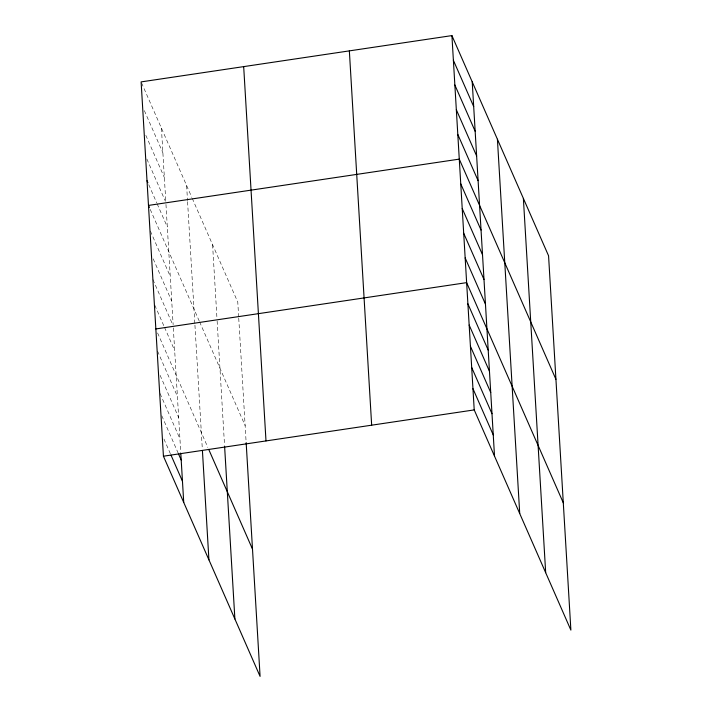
<?xml version="1.0" encoding="UTF-8"?>
<svg xmlns="http://www.w3.org/2000/svg" width="712" height="712" viewBox="0 0 712 712"><rect width="100%" height="100%" fill="white"/><g stroke="black" fill="none" stroke-linecap="round" stroke-linejoin="round"><path stroke-width="0.53" stroke-dasharray="3.56 2.67" d="M141.563 82.904L191.813 197.375M192.24 198.363L237.781 302.093L238.671 317.134M144.358 110.627L162.897 152.849M145.827 135.333L164.365 177.555M146.859 159.025L165.398 201.256M148.772 184.737L156.72 202.831M157.156 203.837L167.311 226.968M150.25 209.444L199.173 320.898M199.609 321.886L245.142 425.616M150.392 231.133L170.257 276.372M153.196 258.848L171.725 301.078M152.902 279.531L172.758 324.779M154.815 305.243L164.08 326.354M164.525 327.36L174.671 350.482M157.61 332.967L207.833 447.376M157.548 351.158L177.413 396.397M160.138 375.384L178.676 417.615M160.075 393.576L179.94 438.823M161.784 415.79L178.116 452.992M163.929 439.019L170.551 454.096M238.743 318.211L246.165 442.802M212.577 244.697L217 318.807M217.124 320.952L224.556 445.552M186.615 185.547L187.514 200.588M187.576 201.665L194.874 324.111M194.937 325.179L202.288 448.498M161.419 128.151L165.771 201.185M165.967 204.406L173.141 324.708M173.328 327.929L180.759 452.61"/><path stroke-width="1.07" d="M451.915 35.6L474.219 409.907L570.882 630.102L548.569 255.795L451.915 35.6L141.118 81.898L163.431 456.205L260.085 676.4L246.165 442.802M155.848 328.944L466.636 282.637L563.299 502.832M163.431 456.205L474.219 409.907M453.384 60.306L473.685 106.551M454.852 85.004L475.162 131.257M456.33 109.71L476.631 155.964M457.798 134.417L478.099 180.661M555.93 379.318L459.276 159.123L148.479 205.421L149.36 207.432M460.744 183.821L481.045 230.074M462.222 208.527L482.522 254.78M463.69 233.233L483.991 279.478M465.167 257.94L485.468 304.184M467.9 303.855L488.201 350.099M469.163 325.064L489.464 371.308M470.427 346.272L490.728 392.517M471.691 367.481L491.992 413.734M472.955 388.69L493.256 434.943M147.01 180.715L147.891 182.726M208.696 449.352L252.502 549.139M178.552 453.998L181.204 460.032M170.996 455.102L182.468 481.241M523.373 198.39L545.686 572.697M497.412 139.249L519.724 513.557M472.216 81.844L494.52 456.152M349.352 50.881L371.664 425.18M243.682 66.625L265.994 440.924M224.618 446.62L234.889 618.995M202.422 450.625L208.928 559.854M180.821 453.669L183.732 502.449"/></g></svg>
